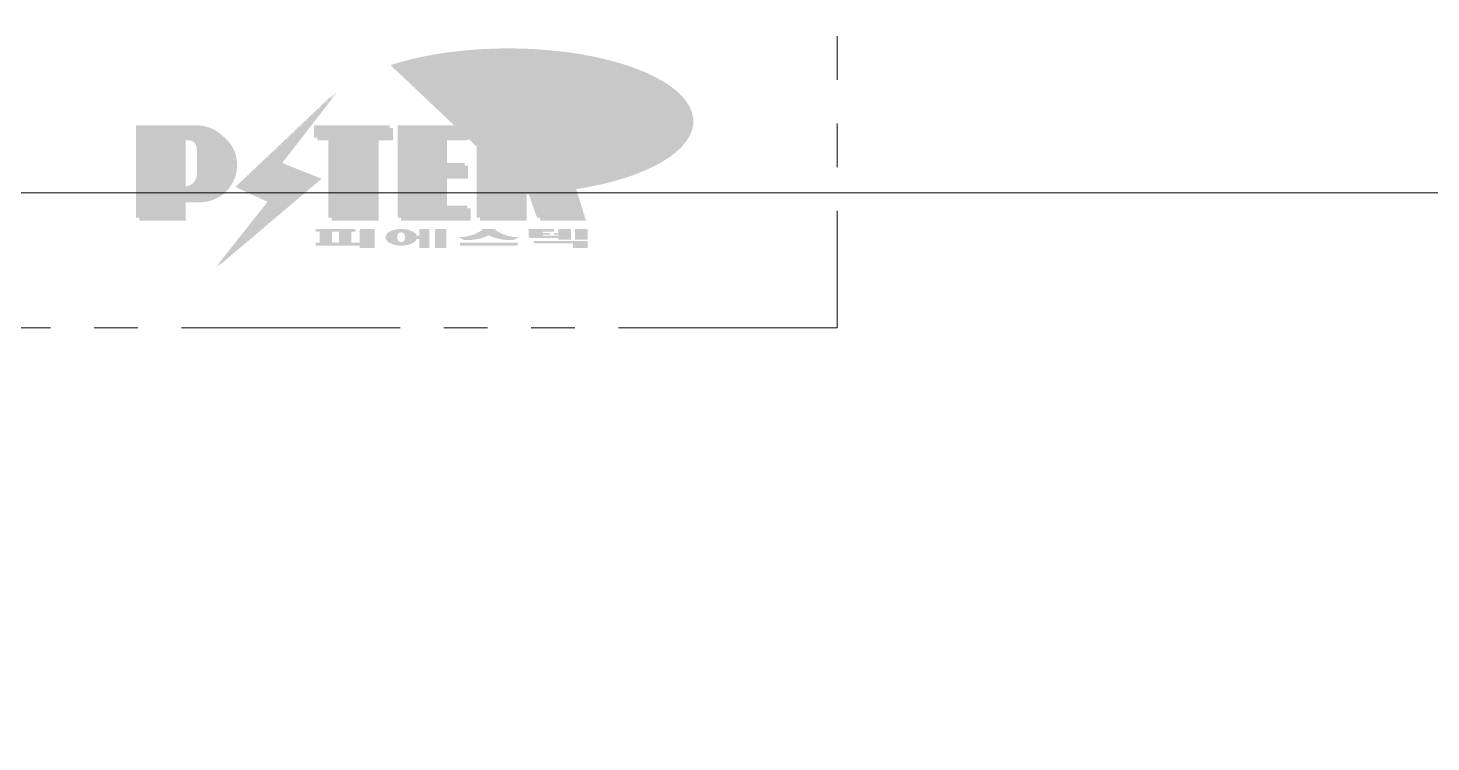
# Model space of a CAD drawing. Header units: millimetres. Extents: x -32759 to 129432, y 390 to 54305.
# Drawn here: x 15489.6 to 15591.5, y 22913 to 22964.9 of the extents above; entities that cross this region are included whole.
import ezdxf

# ---------------------------------------------------------------- set-up
doc = ezdxf.new("R2010")
doc.units = ezdxf.units.MM
doc.linetypes.add('PHANTOM2', pattern=[31.75, 15.875, -3.175, 3.175, -3.175, 3.175, -3.175])
doc.linetypes.add('PHANTOMX2', pattern=[5, 2.5, -0.5, 0.5, -0.5, 0.5, -0.5])
doc.layers.add('_BODY', color=7, linetype='Continuous', lineweight=13)
doc.styles.add('ROAMNS', font='romans.shx', dxfattribs={"width": 0.8, "bigfont": 'whgtxt.shx'})
doc.dimstyles.new('20 작은 한덕_도면칫수', dxfattribs={"dimscale": 20, "dimtxt": 3.3, "dimasz": 3.5, "dimexe": 0.65, "dimexo": 1.25, "dimgap": 1, "dimtad": 1, "dimdec": 0, "dimdsep": 46, "dimtxsty": 'ROAMNS', "dimcen": 0, "dimclrd": 7, "dimclre": 7, "dimclrt": 2, "dimadec": 0, "dimazin": 2, "dimtp": 0.1, "dimtm": 0.1, "dimtfac": 0.71, "dimtdec": 0, "dimtmove": 0, "dimatfit": 3, "dimfxl": 1, "dimlwd": -1, "dimlwe": -1, "dimarcsym": 1})

# ---------------------------------------------------------------- blocks, each defined once
blk = doc.blocks.new('A$C3C491120')
at = {"linetype": 'PHANTOM2'}
h = blk.add_hatch(color=6, dxfattribs=at)
edge = h.paths.add_edge_path()
edge.add_ellipse((348.12, 15.01), major_axis=(-13.44, 0), ratio=0.39426, start_angle=111.5127, end_angle=334.469)
edge.add_ellipse((346.52, 14.59), major_axis=(-12.45, 0), ratio=0.40699, start_angle=121.3066, end_angle=327.7437, ccw=False)
edge.add_line((352.99, 10.26), (353.05, 10.08))
h = blk.add_hatch(color=6, dxfattribs=at)
h.paths.add_polyline_path([(324.68, 13.63), (324.85, 13.63, -0.129793), (325.29, 13.51, 0.221832), (324.6, 13.83), (324.43, 13.83), (324.43, 10.27), (324.6, 10.27, 0.02048), (324.68, 10.27)], flags=17)
h.paths.add_polyline_path([(324.68, 9.13), (325.72, 9.13, 0.72362), (327.32, 13.99, -0.679777), (325.47, 9.34), (324.43, 9.34), (324.43, 8), (321.32, 8), (321.32, 7.8), (324.68, 7.8)])
h.paths.add_polyline_path([(330.63, 9.16), (326.87, 4.41), (327.32, 4.8), (330.86, 9.27), (328.53, 10.35), (335.11, 16.6), (335.45, 17.03), (328.29, 10.24)])
h.paths.add_polyline_path([(334.25, 13.83), (334.25, 13.63), (335.05, 13.63), (335.05, 13.83)], flags=17)
h.paths.add_polyline_path([(338.71, 13.63), (339.75, 13.63), (339.75, 14.52), (339.5, 14.52), (339.5, 13.83), (338.47, 13.83), (338.47, 8), (335.29, 8), (335.29, 7.8), (338.71, 7.8)])
h.paths.add_polyline_path([(345.2, 11.78), (344.95, 11.78), (344.95, 11.04), (343.43, 11.04), (343.43, 8.89), (343.67, 8.89), (343.67, 10.84), (345.2, 10.84)])
h.paths.add_polyline_path([(345.38, 8.69), (345.13, 8.69), (345.13, 8), (340.31, 8), (340.31, 7.8), (345.38, 7.8)])
h.paths.add_polyline_path([(345.2, 14.52), (344.95, 14.52), (344.95, 13.83), (343.43, 13.83), (343.43, 11.98), (343.67, 11.98), (343.67, 13.63), (345.2, 13.63)])
h.paths.add_polyline_path([(349.44, 14.52), (349.2, 14.52), (349.2, 13), (349.44, 13.15)])
h.paths.add_polyline_path([(349.44, 10.17), (349.2, 10.86), (349.2, 8), (346.06, 8), (346.06, 7.8), (349.44, 7.8)])
h.paths.add_polyline_path([(353.69, 14.52), (353.2, 14.52), (351.82, 13.42), (353.51, 8), (350.38, 8), (350.45, 7.8), (353.76, 7.8), (352.07, 13.22)])
blk.add_hatch(color=6, dxfattribs=at).paths.add_polyline_path([(334.55, 10.84), (331.69, 11.98), (335.69, 17.14), (328.53, 10.35), (330.86, 9.27), (327.1, 4.52)])
h = blk.add_hatch(color=6, dxfattribs=at)
h.paths.add_polyline_path([(324.43, 9.34), (325.47, 9.34, 1), (325.47, 14.72), (321.07, 14.72), (321.07, 8), (324.43, 8)])
h.paths.add_polyline_path([(324.43, 10.27), (324.43, 13.83), (324.6, 13.83, -0.414214), (325.49, 12.94), (325.49, 11.16, -0.414214), (324.6, 10.27)], flags=16)
h.paths.add_polyline_path([(338.47, 13.83), (339.5, 13.83), (339.5, 14.72), (334.01, 14.72), (334.01, 13.83), (335.05, 13.83), (335.05, 8), (338.47, 8)])
h.paths.add_polyline_path([(343.43, 11.04), (344.95, 11.04), (344.95, 11.98), (343.43, 11.98), (343.43, 13.83), (344.95, 13.83), (344.95, 14.72), (340.07, 14.72), (340.07, 8), (345.13, 8), (345.13, 8.89), (343.43, 8.89)])
h.paths.add_polyline_path([(349.2, 10.86), (350.21, 8), (353.51, 8), (351.82, 13.42), (353.45, 14.72), (351.9, 14.72), (349.2, 13), (349.2, 14.72), (345.82, 14.72), (345.82, 8), (349.2, 8)])
h = blk.add_hatch(color=6, dxfattribs=at)
edge = h.paths.add_edge_path()
edge.add_ellipse((340.34, 6.58), major_axis=(-1.15, 0), ratio=0.526336, start_angle=192.2456, end_angle=269.0748)
edge.add_line((340.36, 7.19), (340.32, 7.19))
edge.add_ellipse((340.34, 6.58), major_axis=(-1.15, 0), ratio=0.526336, start_angle=270.9252, end_angle=449.0748)
edge.add_line((340.32, 5.98), (340.36, 5.98))
edge.add_ellipse((340.34, 6.58), major_axis=(-1.15, 0), ratio=0.526336, start_angle=90.9252, end_angle=167.7544)
edge.add_line((341.47, 6.45), (341.66, 6.45))
edge.add_line((341.66, 6.45), (341.66, 5.81))
edge.add_line((341.66, 5.81), (342.39, 5.81))
edge.add_line((342.39, 5.81), (342.39, 7.19))
edge.add_line((342.39, 7.19), (341.66, 7.19))
edge.add_line((341.66, 7.19), (341.66, 6.71))
edge.add_line((341.66, 6.71), (341.47, 6.71))
h.paths.add_polyline_path([(340.6, 6.68), (340.6, 6.49, -1), (340.06, 6.49), (340.06, 6.68, -1)], flags=16)
h.paths.add_polyline_path([(343.61, 7.19), (342.79, 7.19), (342.79, 5.81), (343.61, 5.81)])
h.paths.add_polyline_path([(346.21, 7.19), (346.21, 7.11, -0.157169), (344.51, 6.59), (344.89, 6.39, 0.128407), (346.69, 6.72, 0.128407), (348.5, 6.39), (348.88, 6.59, -0.157169), (347.17, 7.11), (347.17, 7.19)])
h.paths.add_polyline_path([(348.79, 5.98), (348.79, 6.2), (344.6, 6.2), (344.6, 5.98)])
h.paths.add_polyline_path([(349.59, 7.19), (349.59, 6.7, 0.414214), (349.75, 6.53), (351.75, 6.53), (351.75, 6.42), (352.68, 6.42), (352.68, 7.19), (351.75, 7.19), (351.75, 6.9), (351.43, 6.9), (351.43, 6.78), (351.75, 6.78), (351.75, 6.69), (350.61, 6.69), (350.61, 6.78), (351.14, 6.78), (351.14, 6.9), (350.61, 6.9), (350.61, 6.99), (351.43, 6.99), (351.43, 7.19)])
h.paths.add_polyline_path([(352.97, 7.19), (352.97, 6.42), (353.88, 6.42), (353.88, 7.19)])
h.paths.add_polyline_path([(353.88, 5.81), (353.88, 6.31), (349.97, 6.31), (349.97, 6.15), (352.81, 6.15), (352.81, 5.81)])
h.paths.add_polyline_path([(337.31, 7.19), (337.31, 6.2), (336.72, 6.2), (336.72, 6.99), (337, 6.99), (337, 7.19), (334.12, 7.19), (334.12, 6.99), (334.4, 6.99), (334.4, 6.2), (334.12, 6.2), (334.12, 5.98), (337.31, 5.98), (337.31, 5.81), (338.4, 5.81), (338.4, 7.19)])
h.paths.add_polyline_path([(335.82, 6.99), (335.3, 6.99), (335.3, 6.2), (335.82, 6.2)], flags=17)
at = {"color": 6, "linetype": 'PHANTOM2'}
for p, q in [((372, 72), (372, 0)), ((372, 72), (372, 0)), ((372, 72), (372, 0)), ((372, 72), (372, 0)), ((372, 72), (372, 0)), ((372, 72), (372, 0)), ((372, 0), (0, 0)), ((372, 0), (0, 0)), ((372, 0), (0, 0)), ((372, 0), (0, 0)), ((372, 0), (0, 0)), ((372, 0), (0, 0))]:
    blk.add_line(p, q, dxfattribs=at)
blk = doc.blocks.new('sdfgdgsgfsd')
at = {"color": 6, "linetype": 'PHANTOMX2', "ltscale": 100}
blk.add_arc((145240.15, 6016.72), 880, 270, 0, dxfattribs=at)
at = {"color": 6, "linetype": 'PHANTOM2', "ltscale": 40}
blk.add_blockref('A$C3C491120', (145444.15, 5656.65), dxfattribs=at)
blk = doc.blocks.new('*D1527')
at = {"color": 7, "linetype": 'ByBlock', "transparency": 16777216}
for p, q in [((258880.77, 142948.88), (254932.15, 142948.88)), ((254945.15, 135742.86), (254945.15, 142878.88)), ((265299.64, 135672.86), (254932.15, 135672.86))]:
    blk.add_line(p, q, dxfattribs=at)
at = {"color": 7, "transparency": 16777216}
for points in [[(254933.48, 142878.88), (254956.82, 142878.88), (254945.15, 142948.88)], [(254933.48, 135742.86), (254956.82, 135742.86), (254945.15, 135672.86)]]:
    blk.add_solid(points, dxfattribs=at)
at = {"layer": 'Defpoints', "color": 0, "transparency": 16777216}
for p in [(254945.15, 142948.88), (258905.77, 142948.88), (265324.64, 135672.86)]:
    blk.add_point(p, dxfattribs=at)
at = {"color": 2, "transparency": 16777216, "insert": (254892.15, 139310.87), "char_height": 66, "attachment_point": 5, "rotation": 90, "style": 'ROAMNS'}
blk.add_mtext('7276', dxfattribs=at)
blk = doc.blocks.new('*D1528')
at = {"color": 7, "linetype": 'ByBlock', "transparency": 16777216}
for p, q in [((257603.27, 140861.76), (255311.3, 140861.76)), ((255324.3, 135742.86), (255324.3, 140791.76)), ((265301.28, 135672.86), (255311.3, 135672.86))]:
    blk.add_line(p, q, dxfattribs=at)
at = {"color": 7, "transparency": 16777216}
for points in [[(255312.64, 140791.76), (255335.97, 140791.76), (255324.3, 140861.76)], [(255312.64, 135742.86), (255335.97, 135742.86), (255324.3, 135672.86)]]:
    blk.add_solid(points, dxfattribs=at)
at = {"layer": 'Defpoints', "color": 0, "transparency": 16777216}
for p in [(255324.3, 140861.76), (257628.27, 140861.76), (265326.28, 135672.86)]:
    blk.add_point(p, dxfattribs=at)
at = {"color": 2, "transparency": 16777216, "insert": (255271.3, 138267.31), "char_height": 66, "attachment_point": 5, "rotation": 90, "style": 'ROAMNS'}
blk.add_mtext('5189', dxfattribs=at)
blk = doc.blocks.new('sdfgsdfgcxvxbxcv')
blk.add_blockref('sdfgdgsgfsd', (118076.127, 130006.408))
for base, p1, p2, picture, middle in [((254945.149, 142948.879), (265324.638, 135672.858), (258905.774, 142948.879), '*D1527', (254892.149, 139310.868)), ((255324.304, 140861.761), (265326.278, 135672.858), (257628.273, 140861.761), '*D1528', (255271.304, 138267.31))]:
    dim = blk.add_linear_dim(base=base, p1=p1, p2=p2, angle=90, dimstyle='20 작은 한덕_도면칫수')
    dim.commit()
    dim.dimension.update_dxf_attribs({"geometry": picture, "text_midpoint": middle})

msp = doc.modelspace()

# ---------------------------------------------------------------- block references
at = {"layer": '_BODY'}
msp.add_blockref('sdfgsdfgcxvxbxcv', (-248343.91, -112719.97), dxfattribs=at)

doc.saveas('drawing.dxf')
